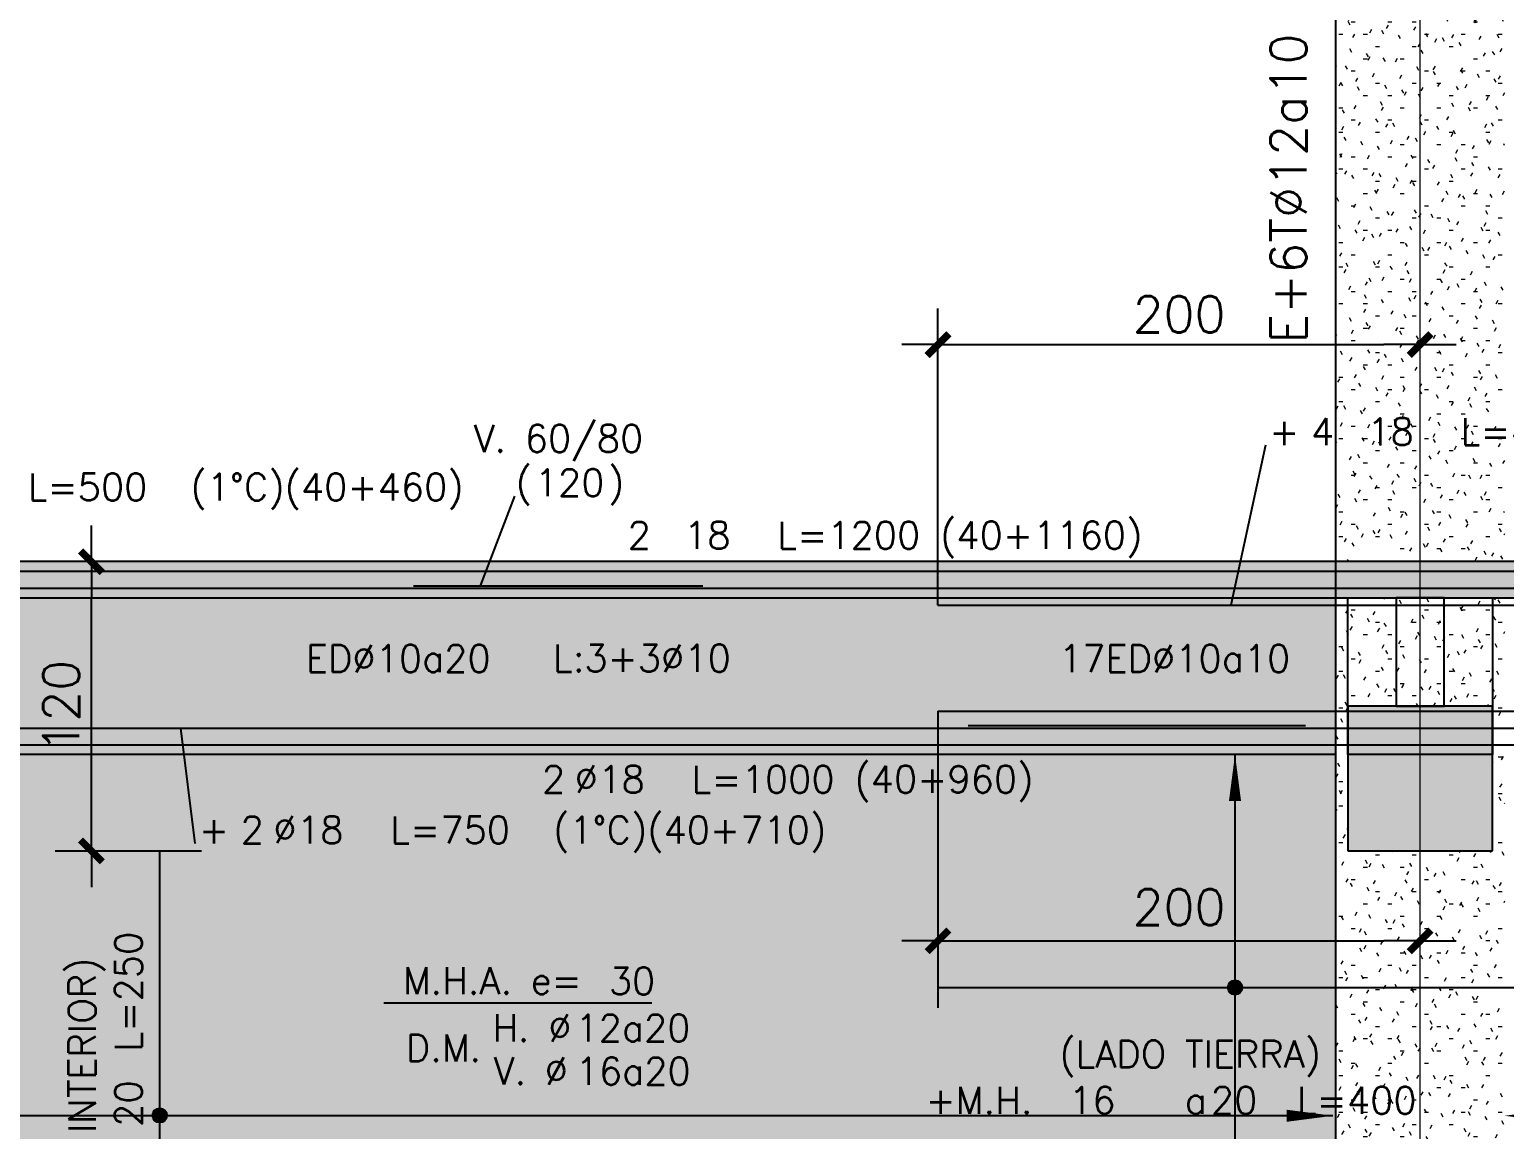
# Model space of a CAD drawing. Extents: x -58 to 5689, y 66 to 4123.
# Drawn here: x 1083 to 1695, y 1733 to 2189 of the extents above; entities that cross this region are included whole.
import ezdxf
from ezdxf.enums import TextEntityAlignment as Align
from ezdxf.xclip import XClip

# ---------------------------------------------------------------- set-up
doc = ezdxf.new("R2010")
doc.units = 0
doc.header["$LTSCALE"] = 30
doc.header["$MEASUREMENT"] = 0
doc.header["$XCLIPFRAME"] = 0
doc.linetypes.add("EJEF-F'$0$RLE-PROYECCION", pattern=[0.71438, 0.47625, -0.23813])
doc.layers.get('0').update_dxf_attribs({"linetype": 'CONTINUOUS'})
for name, color, linetype in [("EJEF-F'$0$FE", 7, 'CONTINUOUS'), ("EJEF-F'$0$RLA-FE", 7, 'CONTINUOUS'), ("EJEF-F'$0$RLA-TEXTOS-FE", 9, 'CONTINUOUS'), ("EJEF-F'$0$TEXTOS-FE", 9, 'CONTINUOUS'), ("EJEF-F'$0$TEXTOS1", 9, 'CONTINUOUS')]:
    doc.layers.add(name, color=color, linetype=linetype)
doc.layers.add("EJEF-F'$0$RLA-ACHURADO", color=30, linetype="EJEF-F'$0$RLE-PROYECCION", lineweight=15, transparency=0.7)
for name, color, linetype, lineweight in [("EJEF-F'$0$RLA-CONTORNO", 30, 'CONTINUOUS', 25), ("EJEF-F'$0$RLA-EJES", 1, 'CONTINUOUS', 9), ("EJEF-F'$0$RLA-TEXTOS-1", 9, 'CONTINUOUS', 9)]:
    doc.layers.add(name, color=color, linetype=linetype, lineweight=lineweight)
doc.styles.add("EJEF-F'$0$RomanS", font='romans.shx', dxfattribs={"height": 11.25})
doc.dimstyles.new("EJEF-F'$0$ING-50", dxfattribs={"dimscale": 50, "dimtxt": 0.27, "dimasz": 0.3, "dimexe": 0, "dimexo": 0, "dimgap": 0.1, "dimtad": 1, "dimdec": 1, "dimzin": 12, "dimdsep": 46, "dimtxsty": "EJEF-F'$0$RomanS", "dimblk": "EJEF-F'$0$TICK1", "dimblk1": "EJEF-F'$0$TICK1", "dimblk2": "EJEF-F'$0$TICK1", "dimcen": 0.09, "dimclrd": 2, "dimclre": 1, "dimclrt": 3, "dimadec": 0, "dimazin": 0, "dimtfac": 1, "dimtdec": 0, "dimtix": 1, "dimtmove": 2, "dimatfit": 3, "dimldrblk": "EJEF-F'$0$TICK1", "dimfxl": 0, "dimfxlon": 1, "dimtolj": 1, "dimtzin": 0, "dimarcsym": 0})
doc.dimstyles.new("EJEF-F'$0$ING50", dxfattribs={"dimscale": 50, "dimtxt": 0.27, "dimasz": 0.3, "dimexe": 0, "dimexo": 0, "dimgap": 0.1, "dimtad": 1, "dimdec": 1, "dimzin": 12, "dimdsep": 46, "dimtxsty": "EJEF-F'$0$RomanS", "dimblk": "EJEF-F'$0$TICK1", "dimblk1": "EJEF-F'$0$TICK1", "dimblk2": "EJEF-F'$0$TICK1", "dimcen": 0.09, "dimclrd": 2, "dimclre": 1, "dimclrt": 3, "dimadec": 0, "dimazin": 0, "dimtfac": 1, "dimtdec": 0, "dimtix": 1, "dimtmove": 2, "dimatfit": 3, "dimldrblk": "EJEF-F'$0$TICK1", "dimfxl": 0, "dimfxlon": 1, "dimtolj": 1, "dimtzin": 0, "dimarcsym": 0})
pattern_1 = [(0, (66.859, -1983.472), (20.32, 5.08), [1.676, -13.564, 1.676, -13.564, -81.28]), (0, (66.859, -1983.472), (20.32, 5.08), [-30.48, 1.676, -28.804, 1.676, -13.564, -35.56]), (0, (66.859, -1983.472), (20.32, 5.08), [-76.2, 1.676, -8.484, 1.676, -23.724]), (120, (74.479, -1980.932), (-14.559409, 15.057636), [1.676, -13.564, 1.676, -13.564, -81.28]), (120, (74.479, -1980.932), (-14.559409, 15.057636), [-30.48, 1.676, -28.804, 1.676, -13.564, -35.56]), (120, (74.479, -1980.932), (-14.559409, 15.057636), [-76.2, 1.676, -8.484, 1.676, -23.724]), (240, (77.019, -1970.772), (-5.760591, -20.137636), [1.676, -13.564, 1.676, -13.564, -81.28]), (240, (77.019, -1970.772), (-5.760591, -20.137636), [-30.48, 1.676, -28.804, 1.676, -13.564, -35.56]), (240, (77.019, -1970.772), (-5.760591, -20.137636), [-76.2, 1.676, -8.484, 1.676, -23.724])]

# ---------------------------------------------------------------- blocks, each defined once
blk = doc.blocks.new('*U152')
at = {"layer": "EJEF-F'$0$RLA-FE"}
blk.add_line((0, 0), (1078.21, 0), dxfattribs=at)
at = {"layer": "EJEF-F'$0$RLA-FE", "color": 3, "style": "EJEF-F'$0$RomanS", "flags": 8}
for tag, p in [('F=', (423.98, 9.32)), ('NUM', (438.39, 9.32))]:
    blk.add_attdef(tag, text='', height=11.25, dxfattribs=at).set_placement(p, align=Align.RIGHT)
at = {"layer": "EJEF-F'$0$RLA-FE", "color": 3, "style": "EJEF-F'$0$RomanS"}
for tag, p, flags in [('PHI', (442.29, 9.54), 14), ('DIAM', (452.14, 9.32), 12), ('MINUS', (474.16, 9.32), 13), ('MARK', (487.55, 9.32), 13), ('TEXTO_FE1', (490.85, 9.32), 8), ('TEXTO_FE2', (558.38, 9.34), 8), ('TIPO', (578.8, -75.78), 13), ('NVECES', (564.93, -94.72), 13), ('NUMFE', (568.86, -114.48), 13), ('CAPA', (577.06, -133.6), 13), ('DESPLAZA', (278.34, -151.59), 13), ('ESPACIO', (284.39, -169.95), 13), ('CANT', (298.23, -188.75), 13)]:
    blk.add_attdef(tag, p, '', height=11.25, dxfattribs=dict(at, flags=flags))
blk = doc.blocks.new('*U149')
at = {"layer": "EJEF-F'$0$RLA-FE"}
for p, q in [((0, -40), (0, 0)), ((0, 0), (378.21, 0)), ((378.21, 0), (428.21, 0)), ((428.21, 0), (460, 0)), ((460, 0), (460, 0))]:
    blk.add_line(p, q, dxfattribs=at)
at = {"layer": "EJEF-F'$0$RLA-FE", "color": 3, "style": "EJEF-F'$0$RomanS", "flags": 8}
for tag, p in [('F=', (113.02, 36.32)), ('NUM', (127.43, 36.32))]:
    blk.add_attdef(tag, text='', height=11.25, dxfattribs=at).set_placement(p, align=Align.RIGHT)
at = {"layer": "EJEF-F'$0$RLA-FE", "color": 3, "style": "EJEF-F'$0$RomanS"}
for tag, p, flags in [('PHI', (131.32, 36.54), 14), ('DIAM', (141.18, 36.32), 12), ('MINUS', (163.2, 36.32), 13), ('MARK', (176.59, 36.32), 13), ('TEXTO_FE1', (179.89, 36.32), 8), ('TEXTO_FE2', (247.41, 36.34), 8), ('TIPO', (228.8, -75.78), 13), ('NVECES', (214.93, -94.72), 13), ('NUMFE', (218.86, -114.48), 13), ('CAPA', (227.06, -133.6), 13), ('DESPLAZA', (278.34, -151.59), 13), ('ESPACIO', (284.39, -169.95), 13), ('CANT', (298.23, -188.75), 13)]:
    blk.add_attdef(tag, p, '', height=11.25, dxfattribs=dict(at, flags=flags))
blk = doc.blocks.new('*U153')
at = {"layer": "EJEF-F'$0$RLA-FE"}
for q in [(0, 0), (1018.21, 0)]:
    blk.add_line((0, 0), q, dxfattribs=at)
at = {"layer": "EJEF-F'$0$RLA-FE", "color": 3, "style": "EJEF-F'$0$RomanS", "flags": 8}
for tag, p in [('F=', (509.42, 36.32)), ('NUM', (523.83, 36.32))]:
    blk.add_attdef(tag, text='', height=11.25, dxfattribs=at).set_placement(p, align=Align.RIGHT)
at = {"layer": "EJEF-F'$0$RLA-FE", "color": 3, "style": "EJEF-F'$0$RomanS"}
for tag, p, flags in [('PHI', (527.73, 36.54), 14), ('DIAM', (537.58, 36.32), 12), ('MINUS', (559.6, 36.32), 13), ('MARK', (573, 36.32), 13), ('TEXTO_FE1', (576.3, 36.32), 8), ('TEXTO_FE2', (643.82, 36.34), 8), ('TIPO', (548.8, -75.78), 13), ('NVECES', (534.93, -94.72), 13), ('NUMFE', (538.86, -114.48), 13), ('CAPA', (547.06, -133.6), 13), ('DESPLAZA', (278.34, -151.59), 13), ('ESPACIO', (284.39, -169.95), 13), ('CANT', (298.23, -188.75), 13)]:
    blk.add_attdef(tag, p, '', height=11.25, dxfattribs=dict(at, flags=flags))
blk = doc.blocks.new('*U100')
at = {"layer": "EJEF-F'$0$RLA-FE", "color": 6}
blk.add_line((0, 1), (120, 1), dxfattribs=at)
at = {"layer": "EJEF-F'$0$RLA-FE", "color": 3, "style": "EJEF-F'$0$RomanS", "flags": 8}
for tag, p in [('(', (45.66, 38.14)), ('EMP', (64.68, 38.14)), (')', (83.99, 38.14))]:
    blk.add_attdef(tag, text='', height=11.25, dxfattribs=at).set_placement(p, align=Align.CENTER)
blk = doc.blocks.new('*U103')
at = {"layer": "EJEF-F'$0$RLA-FE"}
blk.add_line((0, 0), (878.21, 0), dxfattribs=at)
at = {"layer": "EJEF-F'$0$RLA-FE", "color": 3, "style": "EJEF-F'$0$RomanS", "flags": 8}
for tag, p in [('F=', (388.44, -19.89)), ('NUM', (402.85, -19.89))]:
    blk.add_attdef(tag, text='', height=11.25, dxfattribs=at).set_placement(p, align=Align.RIGHT)
at = {"layer": "EJEF-F'$0$RLA-FE", "color": 3, "style": "EJEF-F'$0$RomanS"}
for tag, p, flags in [('PHI', (406.74, -19.68), 12), ('DIAM', (416.6, -19.89), 12), ('MINUS', (438.62, -19.89), 13), ('MARK', (452.01, -19.89), 13), ('TEXTO_FE1', (455.31, -19.89), 8), ('TEXTO_FE2', (522.83, -19.88), 8), ('TIPO', (478.8, -57.92), 13), ('NVECES', (464.93, -76.86), 13), ('NUMFE', (468.86, -96.62), 13), ('CAPA', (477.06, -115.74), 13), ('DESPLAZA', (277.18, -134.17), 13), ('ESPACIO', (283.22, -152.53), 13), ('CANT', (297.06, -171.33), 13)]:
    blk.add_attdef(tag, p, '', height=11.25, dxfattribs=dict(at, flags=flags))
blk = doc.blocks.new('*U154')
at = {"layer": "EJEF-F'$0$RLA-FE"}
for p, q in [((0, 0), (0, 0)), ((0, 0), (368.21, 0)), ((368.21, 0), (418.21, 0)), ((418.21, 0), (450, 0)), ((450, 0), (450, 0))]:
    blk.add_line(p, q, dxfattribs=at)
at = {"layer": "EJEF-F'$0$RLA-FE", "color": 3, "style": "EJEF-F'$0$RomanS", "flags": 8}
for tag, p in [('F=', (149.93, 66.32)), ('NUM', (164.34, 66.32))]:
    blk.add_attdef(tag, text='', height=11.25, dxfattribs=at).set_placement(p, align=Align.RIGHT)
at = {"layer": "EJEF-F'$0$RLA-FE", "color": 3, "style": "EJEF-F'$0$RomanS"}
for tag, p, flags in [('PHI', (168.24, 66.54), 14), ('DIAM', (178.09, 66.32), 12), ('MINUS', (200.11, 66.32), 13), ('MARK', (213.5, 66.32), 13), ('TEXTO_FE1', (216.8, 66.32), 8), ('TEXTO_FE2', (284.33, 66.34), 8), ('TIPO', (223.8, -75.78), 13), ('NVECES', (209.93, -94.72), 13), ('NUMFE', (213.86, -114.48), 13), ('CAPA', (222.06, -133.6), 13), ('DESPLAZA', (278.34, -151.59), 13), ('ESPACIO', (284.39, -169.95), 13), ('CANT', (298.23, -188.75), 13)]:
    blk.add_attdef(tag, p, '', height=11.25, dxfattribs=dict(at, flags=flags))
blk = doc.blocks.new("EJEF-F'$0$TICK1")
at = {"color": 2}
for points in [[(0, 0), (-1, 0)], [(0, 0), (1, 0)]]:
    blk.add_lwpolyline(points, dxfattribs=at)
at = {"color": 2, "const_width": 0.2}
blk.add_lwpolyline([(-0.3, -0.3), (0.3, 0.3)], dxfattribs=at)
blk = doc.blocks.new('*D141')
at = {"layer": "EJEF-F'$0$RLA-FE", "color": 2, "lineweight": -2, "transparency": 16777216}
blk.add_line((-664.82, -311), (-494.82, -311), dxfattribs=at)
at = {"layer": "EJEF-F'$0$RLA-FE", "color": 2, "lineweight": -2, "transparency": 16777216, "xscale": 15, "yscale": 15, "zscale": 15, "rotation": 180}
blk.add_blockref("EJEF-F'$0$TICK1", (-679.82, -311), dxfattribs=at)
at = {"layer": "EJEF-F'$0$RLA-FE", "color": 2, "lineweight": -2, "transparency": 16777216, "xscale": 15, "yscale": 15, "zscale": 15}
blk.add_blockref("EJEF-F'$0$TICK1", (-479.82, -311), dxfattribs=at)
at = {"layer": "EJEF-F'$0$RLA-FE", "color": 3, "transparency": 16777216, "insert": (-579.82, -298.43), "char_height": 15, "attachment_point": 5, "style": "EJEF-F'$0$RomanS"}
blk.add_mtext('\\A1;200', dxfattribs=at)
blk = doc.blocks.new('*U151')
at = {"layer": "EJEF-F'$0$RLA-FE"}
for p, q in [((0, 0), (0, 0)), ((0, 0), (368.21, 0)), ((368.21, 0), (418.21, 0)), ((418.21, 0), (450, 0)), ((450, 0), (450, 0))]:
    blk.add_line(p, q, dxfattribs=at)
at = {"layer": "EJEF-F'$0$RLA-FE", "color": 3, "style": "EJEF-F'$0$RomanS"}
for tag, p, flags in [('TIPO', (223.8, -57.92), 13), ('NVECES', (209.93, -76.86), 13), ('PHI', (280.21, -72.68), 12), ('DIAM', (290.07, -72.89), 12), ('MINUS', (312.09, -72.89), 13), ('MARK', (325.48, -72.89), 13), ('TEXTO_FE1', (328.78, -72.89), 8), ('TEXTO_FE2', (396.3, -72.88), 8), ('NUMFE', (213.86, -96.62), 13), ('CAPA', (222.06, -115.74), 13), ('DESPLAZA', (277.18, -134.17), 13), ('ESPACIO', (283.22, -152.53), 13), ('CANT', (297.06, -171.33), 13)]:
    blk.add_attdef(tag, p, '', height=11.25, dxfattribs=dict(at, flags=flags))
at = {"layer": "EJEF-F'$0$RLA-FE", "color": 3, "style": "EJEF-F'$0$RomanS", "flags": 8}
for tag, p in [('F=', (261.91, -72.89)), ('NUM', (276.32, -72.89))]:
    blk.add_attdef(tag, text='', height=11.25, dxfattribs=at).set_placement(p, align=Align.RIGHT)
blk = doc.blocks.new('*D142')
at = {"layer": "EJEF-F'$0$RLA-FE", "color": 2, "lineweight": -2, "transparency": 16777216}
blk.add_line((-664.82, -558.28), (-494.82, -558.28), dxfattribs=at)
at = {"layer": "EJEF-F'$0$RLA-FE", "color": 2, "lineweight": -2, "transparency": 16777216, "xscale": 15, "yscale": 15, "zscale": 15, "rotation": 180}
blk.add_blockref("EJEF-F'$0$TICK1", (-679.82, -558.28), dxfattribs=at)
at = {"layer": "EJEF-F'$0$RLA-FE", "color": 2, "lineweight": -2, "transparency": 16777216, "xscale": 15, "yscale": 15, "zscale": 15}
blk.add_blockref("EJEF-F'$0$TICK1", (-479.82, -558.28), dxfattribs=at)
at = {"layer": "EJEF-F'$0$RLA-FE", "color": 3, "transparency": 16777216, "insert": (-579.82, -544.32), "char_height": 15, "attachment_point": 5, "style": "EJEF-F'$0$RomanS"}
blk.add_mtext('\\A1;200', dxfattribs=at)
blk = doc.blocks.new('*U105')
at = {"layer": "EJEF-F'$0$RLA-FE"}
for p, q in [((0, 0), (628.21, 0)), ((628.21, 0), (678.21, 0)), ((678.21, 0), (710, 0)), ((710, 0), (710, 0))]:
    blk.add_line(p, q, dxfattribs=at)
at = {"layer": "EJEF-F'$0$RLA-FE", "color": 3, "style": "EJEF-F'$0$RomanS", "flags": 8}
for tag, p in [('F=', (263.44, -47.89)), ('NUM', (277.85, -47.89))]:
    blk.add_attdef(tag, text='', height=11.25, dxfattribs=at).set_placement(p, align=Align.RIGHT)
at = {"layer": "EJEF-F'$0$RLA-FE", "color": 3, "style": "EJEF-F'$0$RomanS"}
for tag, p, flags in [('PHI', (281.74, -47.68), 12), ('DIAM', (291.6, -47.89), 12), ('MINUS', (313.62, -47.89), 13), ('MARK', (327.01, -47.89), 13), ('TEXTO_FE1', (330.31, -47.89), 8), ('TEXTO_FE2', (397.83, -47.88), 8), ('TIPO', (353.8, -57.92), 13), ('NVECES', (339.93, -76.86), 13), ('NUMFE', (343.86, -96.62), 13), ('CAPA', (352.06, -115.74), 13), ('DESPLAZA', (277.18, -134.17), 13), ('ESPACIO', (283.22, -152.53), 13), ('CANT', (297.06, -171.33), 13)]:
    blk.add_attdef(tag, p, '', height=11.25, dxfattribs=dict(at, flags=flags))
blk = doc.blocks.new('*U150')
at = {"layer": "EJEF-F'$0$RLA-FE"}
for q in [(0, 0), (1028.21, 0)]:
    blk.add_line((0, 0), q, dxfattribs=at)
at = {"layer": "EJEF-F'$0$RLA-FE", "color": 3, "style": "EJEF-F'$0$RomanS", "flags": 8}
for tag, p in [('F=', (494.91, -47.89)), ('NUM', (509.32, -47.89))]:
    blk.add_attdef(tag, text='', height=11.25, dxfattribs=at).set_placement(p, align=Align.RIGHT)
at = {"layer": "EJEF-F'$0$RLA-FE", "color": 3, "style": "EJEF-F'$0$RomanS"}
for tag, p, flags in [('PHI', (513.22, -47.68), 12), ('DIAM', (523.07, -47.89), 12), ('MINUS', (545.09, -47.89), 13), ('MARK', (558.48, -47.89), 13), ('TEXTO_FE1', (561.78, -47.89), 8), ('TEXTO_FE2', (629.31, -47.88), 8), ('TIPO', (553.8, -57.92), 13), ('NVECES', (539.93, -76.86), 13), ('NUMFE', (543.86, -96.62), 13), ('CAPA', (552.06, -115.74), 13), ('DESPLAZA', (277.18, -134.17), 13), ('ESPACIO', (283.22, -152.53), 13), ('CANT', (297.06, -171.33), 13)]:
    blk.add_attdef(tag, p, '', height=11.25, dxfattribs=dict(at, flags=flags))
blk = doc.blocks.new('*U104')
at = {"layer": "EJEF-F'$0$RLA-FE", "color": 6}
blk.add_line((0, 1), (139.98, 1), dxfattribs=at)
at = {"layer": "EJEF-F'$0$RLA-FE", "color": 3, "style": "EJEF-F'$0$RomanS", "flags": 8}
for tag, p in [('(', (55.65, 9.14)), ('EMP', (74.67, 9.14)), (')', (93.99, 9.14))]:
    blk.add_attdef(tag, text='', height=11.25, dxfattribs=at).set_placement(p, align=Align.CENTER)
blk = doc.blocks.new('*U129')
at = {"layer": "EJEF-F'$0$TEXTOS1", "color": 5}
blk.add_line((-55.6, 0), (55.6, 0), dxfattribs=at)
at = {"layer": "EJEF-F'$0$TEXTOS-FE", "color": 9, "style": "EJEF-F'$0$RomanS"}
for s, p in [('H. %%C', (5.91, -15.98)), ('D.M.', (-30.78, -24.35)), ('V. %%C', (5.39, -33.82))]:
    blk.add_text(s, height=11.25, dxfattribs=at).set_placement(p, align=Align.CENTER)
at = {"layer": "EJEF-F'$0$TEXTOS-FE", "color": 9, "style": "EJEF-F'$0$RomanS", "flags": 12}
for tag, p in [('MALLA_2', (23.91, -16.08)), ('MALLA_3', (24.04, -33.98))]:
    blk.add_attdef(tag, p, '', height=11.25, dxfattribs=at)
at = {"layer": "EJEF-F'$0$TEXTOS1", "color": 9, "style": "EJEF-F'$0$RomanS"}
blk.add_text('M.H.A. e=', height=11.25, dxfattribs=at).set_placement((-10.55, 3.6), align=Align.CENTER)
at = {"layer": "EJEF-F'$0$TEXTOS1", "color": 9, "style": "EJEF-F'$0$RomanS", "flags": 12}
blk.add_attdef('ESPESOR', (30.06, 3.44), '', height=11.25, dxfattribs=at)
blk = doc.blocks.new("EJEF-F'$0$FLECHA")
at = {"color": 2}
blk.add_lwpolyline([(0, 0, 0, 5, 0), (19.21, 0, 5, 5, 0)], format="xyseb", dxfattribs=at)
blk = doc.blocks.new('*U134')
at = {"layer": "EJEF-F'$0$RLA-FE"}
h = blk.add_hatch(color=256, dxfattribs=at)
edge = h.paths.add_edge_path()
edge.add_arc((123.42, 0), 3, 0, 360)
at = {"layer": "EJEF-F'$0$RLA-FE", "color": 1}
blk.add_line((123.42, -279.39), (123.42, 96.61), dxfattribs=at)
at = {"layer": "EJEF-F'$0$RLA-FE"}
for p, q in [((0, 0), (0, 0)), ((0, 0), (318.21, 0)), ((318.21, 0), (368.21, 0)), ((368.21, 0), (400, 0)), ((400, 0), (400, 0))]:
    blk.add_line(p, q, dxfattribs=at)
blk.add_circle((123.42, 0), 3, dxfattribs=at)
at = {"layer": "EJEF-F'$0$FE", "color": 1, "rotation": 270}
blk.add_blockref("EJEF-F'$0$FLECHA", (123.42, 96.61), dxfattribs=at)
at = {"layer": "EJEF-F'$0$FE", "color": 1, "xscale": -1, "rotation": 270}
blk.add_blockref("EJEF-F'$0$FLECHA", (123.42, -279.39), dxfattribs=at)
at = {"layer": "EJEF-F'$0$RLA-FE", "color": 3, "style": "EJEF-F'$0$RomanS"}
for tag, flags, p in [('TEXTO_FE2', 8, (38.9, -33.24)), ('+SUPLE', 12, (39.36, -52.45))]:
    blk.add_attdef(tag, text='', height=11.25, dxfattribs=dict(at, flags=flags)).set_placement(p, align=Align.RIGHT)
for tag, p, flags in [('LADO', (50.57, -33.24), 8), ('PHI', (43.4, -52.23), 14), ('A', (102.51, -52.45), 12), ('MINUS', (109.98, -52.45), 13), ('ESP', (113.4, -52.45), 12), ('MARK', (123.37, -52.45), 13), ('TEXTO_FE1', (149.1, -52.45), 8), ('TIPO', (179.59, -50.69), 13), ('NVECES', (165.71, -69.63), 13), ('NUMFE', (169.64, -89.39), 13), ('CAPA', (177.84, -108.51), 13), ('DESPLAZA', (315.97, -126.5), 13), ('ESPACIO', (322.02, -144.86), 13), ('CANT', (335.86, -163.66), 13), ('REC', (340.33, -184.45), 9)]:
    blk.add_attdef(tag, p, '', height=11.25, dxfattribs=dict(at, flags=flags))
at = {"layer": "EJEF-F'$0$RLA-FE", "color": 3, "style": "EJEF-F'$0$RomanS", "flags": 12}
blk.add_attdef('DIAM', text='', height=11.25, dxfattribs=at).set_placement((64.2, -52.45), align=Align.CENTER)
blk = doc.blocks.new('*D147')
at = {"layer": "EJEF-F'$0$RLA-FE", "color": 2, "lineweight": -2, "transparency": 16777216}
blk.add_line((-1031, -505.97), (-1031, -416), dxfattribs=at)
at = {"layer": "EJEF-F'$0$RLA-FE", "color": 2, "lineweight": -2, "transparency": 16777216, "xscale": 15, "yscale": 15, "zscale": 15}
for p, rotation in [((-1031, -401), 90), ((-1031, -520.97), 270)]:
    blk.add_blockref("EJEF-F'$0$TICK1", p, dxfattribs=dict(at, rotation=rotation))
at = {"layer": "EJEF-F'$0$RLA-FE", "color": 3, "transparency": 16777216, "insert": (-1043.57, -460.99), "char_height": 15, "attachment_point": 5, "rotation": 90, "style": "EJEF-F'$0$RomanS"}
blk.add_mtext('\\A1;120', dxfattribs=at)
blk = doc.blocks.new('*U135')
at = {"layer": "EJEF-F'$0$RLA-FE"}
h = blk.add_hatch(color=256, dxfattribs=at)
edge = h.paths.add_edge_path()
edge.add_arc((140.3, 0), 3, 0, 360)
at = {"layer": "EJEF-F'$0$RLA-FE", "color": 1}
blk.add_line((140.16, -486.7), (140.16, 168.32), dxfattribs=at)
at = {"layer": "EJEF-F'$0$RLA-FE"}
for p, q in [((0, 0), (168.21, 0)), ((168.21, 0), (218.21, 0)), ((218.21, 0), (250, 0)), ((250, 0), (250, 0))]:
    blk.add_line(p, q, dxfattribs=at)
blk.add_circle((140.3, 0), 3, dxfattribs=at)
at = {"layer": "EJEF-F'$0$FE", "color": 1, "xscale": -1, "rotation": 270}
blk.add_blockref("EJEF-F'$0$FLECHA", (140.16, -486.7), dxfattribs=at)
at = {"layer": "EJEF-F'$0$RLA-FE", "color": 3, "style": "EJEF-F'$0$RomanS"}
for tag, flags, p in [('TEXTO_FE2', 8, (142.09, 26.53)), ('+SUPLE', 12, (90.04, 7.32))]:
    blk.add_attdef(tag, text='', height=11.25, dxfattribs=dict(at, flags=flags)).set_placement(p, align=Align.RIGHT)
for tag, p, flags in [('LADO', (80.96, 26.53), 8), ('PHI', (94.08, 7.54), 14), ('A', (124.68, 7.32), 12), ('ESP', (135.58, 7.32), 12), ('MINUS', (160.65, 7.32), 13), ('TEXTO_FE1', (166.84, 7.32), 8), ('MARK', (174.05, 7.32), 13), ('TIPO', (104.59, -50.69), 13), ('NVECES', (90.71, -69.63), 13), ('NUMFE', (94.64, -89.39), 13), ('CAPA', (102.84, -108.51), 13), ('DESPLAZA', (258.97, -126.5), 13), ('ESPACIO', (265.02, -144.86), 13), ('CANT', (278.86, -163.66), 13), ('REC', (283.33, -184.45), 9)]:
    blk.add_attdef(tag, p, '', height=11.25, dxfattribs=dict(at, flags=flags))
at = {"layer": "EJEF-F'$0$RLA-FE", "color": 3, "style": "EJEF-F'$0$RomanS", "flags": 12}
blk.add_attdef('DIAM', text='', height=11.25, dxfattribs=at).set_placement((114.88, 7.32), align=Align.CENTER)
blk = doc.blocks.new('*U136')
at = {"layer": "EJEF-F'$0$FE", "color": 1, "rotation": 270}
blk.add_blockref("EJEF-F'$0$FLECHA", (140.16, 284.52), dxfattribs=at)
at = {"layer": "EJEF-F'$0$RLA-FE", "color": 3, "style": "EJEF-F'$0$RomanS"}
for tag, flags, p in [('TEXTO_FE2', 8, (142.09, 26.53)), ('+SUPLE', 12, (90.04, 7.32))]:
    blk.add_attdef(tag, text='', height=11.25, dxfattribs=dict(at, flags=flags)).set_placement(p, align=Align.RIGHT)
for tag, p, flags in [('LADO', (80.96, 26.53), 8), ('PHI', (94.08, 7.54), 14), ('A', (124.68, 7.32), 12), ('ESP', (135.58, 7.32), 12), ('MINUS', (160.65, 7.32), 13), ('TEXTO_FE1', (166.84, 7.32), 8), ('MARK', (174.05, 7.32), 13), ('TIPO', (104.59, -50.69), 13), ('NVECES', (90.71, -69.63), 13), ('NUMFE', (94.64, -89.39), 13), ('CAPA', (102.84, -108.51), 13), ('DESPLAZA', (258.97, -126.5), 13), ('ESPACIO', (265.02, -144.86), 13), ('CANT', (278.86, -163.66), 13), ('REC', (283.33, -184.45), 9)]:
    blk.add_attdef(tag, p, '', height=11.25, dxfattribs=dict(at, flags=flags))
at = {"layer": "EJEF-F'$0$RLA-FE", "color": 3, "style": "EJEF-F'$0$RomanS", "flags": 12}
blk.add_attdef('DIAM', text='', height=11.25, dxfattribs=at).set_placement((114.88, 7.32), align=Align.CENTER)
blk = doc.blocks.new("EJEF-F'")
at = {"layer": "EJEF-F'$0$RLA-ACHURADO"}
h = blk.add_hatch(dxfattribs=at)
h.set_pattern_fill('SAND - DENSE', color=256, style=0, pattern_type=2)
h.set_pattern_definition(pattern_1)
h.paths.add_polyline_path([(-514.8, -401), (-444.82, -401), (-444.82, -20), (-449.82, -20), (-449.82, -85), (-509.82, -85), (-509.82, -20), (-514.82, -20), (-514.82, -401)], flags=0)
h = blk.add_hatch(dxfattribs=at)
h.set_pattern_fill('SAND - DENSE', color=256, style=0, pattern_type=2)
h.set_pattern_definition(pattern_1)
h.paths.add_polyline_path([(445.18, -416), (445.18, -401), (-1323.14, -401), (-1323.14, -416), (-75.25, -416)], flags=0)
h = blk.add_hatch(dxfattribs=at)
h.set_pattern_fill('SAND - DENSE', color=256, style=0, pattern_type=2)
h.set_pattern_definition(pattern_1)
h.paths.add_polyline_path([(-514.8, -857), (-514.8, -416), (-1169.82, -416), (-1169.82, -857), (-887.57, -857)], flags=0)
h = blk.add_hatch(dxfattribs=at)
h.set_pattern_fill('SAND - DENSE', color=256, style=0, pattern_type=2)
h.set_pattern_definition(pattern_1)
h.paths.add_polyline_path([(-449.8, -797), (-444.82, -797), (-444.82, -416), (-469.82, -416), (-469.82, -461), (-449.8, -461), (-449.8, -521), (-509.8, -521), (-509.8, -461), (-489.82, -461), (-489.82, -416), (-514.8, -416), (-514.8, -797), (-469.82, -797)], flags=0)
h = blk.add_hatch(dxfattribs=at)
h.set_pattern_fill('SAND - DENSE', color=256, style=0, pattern_type=2)
h.set_pattern_definition(pattern_1)
h.paths.add_polyline_path([(-489.82, -461), (-469.82, -461), (-469.82, -416), (-489.82, -416)], flags=0)
h = blk.add_hatch(dxfattribs=at)
h.set_pattern_fill('SAND - DENSE', color=256, style=0, pattern_type=2)
h.set_pattern_definition(pattern_1)
h.paths.add_polyline_path([(-509.8, -521), (-449.8, -521), (-449.8, -461), (-509.8, -461)], flags=0)
h.paths.add_polyline_path([(-1279.82, -521), (-1179.82, -521), (-1179.82, -461), (-1279.82, -461)], flags=0)
at = {"layer": "EJEF-F'$0$RLA-CONTORNO"}
for p, q in [((-514.82, -401), (-514.82, -20)), ((445.18, -401), (-1323.14, -401)), ((-514.8, -416), (-514.8, -401)), ((-1219.82, -416), (-489.82, -416)), ((-514.82, -797), (-514.82, -416)), ((-514.82, -481), (-514.82, -416)), ((-509.82, -481), (-509.82, -416)), ((-489.82, -416), (-489.82, -461)), ((-489.81, -416), (-469.82, -416)), ((-469.82, -416), (-489.81, -416)), ((-469.82, -416), (445.18, -416)), ((-469.82, -461), (-469.82, -416)), ((-449.82, -416), (-449.82, -481)), ((-489.82, -461), (-509.8, -461)), ((-509.8, -461), (-509.8, -521)), ((-469.82, -461), (-489.82, -461)), ((-489.82, -461), (-469.82, -461)), ((-449.8, -461), (-469.82, -461)), ((-449.8, -521), (-449.8, -461)), ((-514.82, -481), (-1169.82, -481)), ((-449.82, -481), (-509.82, -481)), ((-509.8, -521), (-449.8, -521))]:
    blk.add_line(p, q, dxfattribs=at)
at = {"layer": "EJEF-F'$0$RLA-EJES"}
blk.add_line((-479.82, -657.75), (-479.82, 1463), dxfattribs=at)
at = {"layer": "EJEF-F'$0$RLA-FE", "color": 1}
for p, q in [((-679.82, -419), (-679.82, -296)), ((-679.82, -463), (-679.82, -586)), ((-1046, -520.97), (-985.27, -520.97))]:
    blk.add_line(p, q, dxfattribs=at)
at = {"layer": "EJEF-F'$0$RLA-FE", "color": 2}
for p, q in [((-543.9, -352.68), (-558.32, -419)), ((-855.49, -373.86), (-869.69, -411)), ((-987.89, -517.89), (-993.94, -470))]:
    blk.add_line(p, q, dxfattribs=at)
ref = blk.add_blockref('*U100', (-897.32, -412))
ref.add_attrib('EMP', '120', dxfattribs={"layer": "EJEF-F'$0$RLA-FE", "color": 3, "height": 11.25, "style": "EJEF-F'$0$RomanS"}).set_placement((-832.63, -373.86), align=Align.CENTER)
ref.add_attrib('(', '(', dxfattribs={"layer": "EJEF-F'$0$RLA-FE", "color": 3, "height": 11.25, "style": "EJEF-F'$0$RomanS"}).set_placement((-851.66, -373.86), align=Align.CENTER)
ref.add_attrib(')', ')', dxfattribs={"layer": "EJEF-F'$0$RLA-FE", "color": 3, "height": 11.25, "style": "EJEF-F'$0$RomanS"}).set_placement((-813.32, -373.86), align=Align.CENTER)
ref = blk.add_blockref('*U129', (-854.16, -583.97))
ref.add_attrib('ESPESOR', ' 30', (-824.1, -580.53), dxfattribs={"layer": "EJEF-F'$0$TEXTOS1", "color": 9, "height": 11.25, "style": "EJEF-F'$0$RomanS"})
ref.add_attrib('MALLA_2', '12a20', (-830.24, -600.04), dxfattribs={"layer": "EJEF-F'$0$TEXTOS-FE", "color": 9, "height": 11.25, "style": "EJEF-F'$0$RomanS"})
ref.add_attrib('MALLA_3', '16a20', (-830.11, -617.94), dxfattribs={"layer": "EJEF-F'$0$TEXTOS-FE", "color": 9, "height": 11.25, "style": "EJEF-F'$0$RomanS"})
at = {"layer": "EJEF-F'$0$RLA-FE"}
ref = blk.add_blockref('*U154', (-679.82, -419), dxfattribs=at)
ref.add_attrib('DIAM', '18', (-501.72, -352.68), dxfattribs={"color": 3, "height": 11.25, "style": "EJEF-F'$0$RomanS"})
ref.add_attrib('NUM', '4', dxfattribs={"color": 3, "height": 11.25, "style": "EJEF-F'$0$RomanS"}).set_placement((-515.48, -352.68), align=Align.RIGHT)
ref.add_attrib('TEXTO_FE1', 'L=450', (-463.01, -352.68), dxfattribs={"color": 3, "height": 11.25, "style": "EJEF-F'$0$RomanS"})
ref.add_attrib('TEXTO_FE2', '(2°C)', (-395.49, -352.66), dxfattribs={"color": 3, "height": 11.25, "style": "EJEF-F'$0$RomanS"})
ref.add_attrib('F=', '+', dxfattribs={"color": 3, "height": 11.25, "style": "EJEF-F'$0$RomanS"}).set_placement((-529.88, -352.68), align=Align.RIGHT)
ref = blk.add_blockref('*U149', (-1237.32, -412), dxfattribs=at)
ref.add_attrib('DIAM', '18', (-1096.14, -375.68), dxfattribs={"color": 3, "height": 11.25, "style": "EJEF-F'$0$RomanS"})
ref.add_attrib('NUM', '2', dxfattribs={"color": 3, "height": 11.25, "style": "EJEF-F'$0$RomanS"}).set_placement((-1109.89, -375.68), align=Align.RIGHT)
ref.add_attrib('TEXTO_FE1', 'L=500', (-1057.43, -375.68), dxfattribs={"color": 3, "height": 11.25, "style": "EJEF-F'$0$RomanS"})
ref.add_attrib('TEXTO_FE2', '(1°C)(40+460)', (-989.9, -375.66), dxfattribs={"color": 3, "height": 11.25, "style": "EJEF-F'$0$RomanS"})
ref.add_attrib('F=', '+', dxfattribs={"color": 3, "height": 11.25, "style": "EJEF-F'$0$RomanS"}).set_placement((-1124.3, -375.68), align=Align.RIGHT)
for name, p in [('*U153', (-897.32, -412)), ('*U150', (-667.3, -470)), ('*U104', (-667.3, -470))]:
    blk.add_blockref(name, p, dxfattribs=at)
ref = blk.add_blockref('*U152', (-1237.32, -405), dxfattribs=at)
ref.add_attrib('DIAM', '18', (-785.17, -395.68), dxfattribs={"color": 3, "height": 11.25, "style": "EJEF-F'$0$RomanS"})
ref.add_attrib('NUM', '2', dxfattribs={"color": 3, "height": 11.25, "style": "EJEF-F'$0$RomanS"}).set_placement((-798.93, -395.68), align=Align.RIGHT)
ref.add_attrib('TEXTO_FE1', 'L=1200', (-746.46, -395.68), dxfattribs={"color": 3, "height": 11.25, "style": "EJEF-F'$0$RomanS"})
ref.add_attrib('TEXTO_FE2', '(40+1160)', (-678.94, -395.66), dxfattribs={"color": 3, "height": 11.25, "style": "EJEF-F'$0$RomanS"})
ref = blk.add_blockref('*U105', (-1237.32, -470), dxfattribs=at)
ref.add_attrib('DIAM', '18', (-945.72, -517.89), dxfattribs={"color": 3, "height": 11.25, "style": "EJEF-F'$0$RomanS"})
ref.add_attrib('NUM', '2', dxfattribs={"color": 3, "height": 11.25, "style": "EJEF-F'$0$RomanS"}).set_placement((-959.47, -517.89), align=Align.RIGHT)
ref.add_attrib('TEXTO_FE1', 'L=750', (-907, -517.89), dxfattribs={"color": 3, "height": 11.25, "style": "EJEF-F'$0$RomanS"})
ref.add_attrib('TEXTO_FE2', '(1°C)(40+710)', (-839.48, -517.88), dxfattribs={"color": 3, "height": 11.25, "style": "EJEF-F'$0$RomanS"})
ref.add_attrib('PHI', '%%C', (-955.57, -517.68), dxfattribs={"color": 3, "height": 11.25, "style": "EJEF-F'$0$RomanS"})
ref.add_attrib('F=', '+', dxfattribs={"color": 3, "height": 11.25, "style": "EJEF-F'$0$RomanS"}).set_placement((-973.88, -517.89), align=Align.RIGHT)
ref = blk.add_blockref('*U103', (-1237.32, -477), dxfattribs=at)
ref.add_attrib('DIAM', '18', (-820.72, -496.89), dxfattribs={"color": 3, "height": 11.25, "style": "EJEF-F'$0$RomanS"})
ref.add_attrib('NUM', '2', dxfattribs={"color": 3, "height": 11.25, "style": "EJEF-F'$0$RomanS"}).set_placement((-834.47, -496.89), align=Align.RIGHT)
ref.add_attrib('TEXTO_FE1', 'L=1000', (-782, -496.89), dxfattribs={"color": 3, "height": 11.25, "style": "EJEF-F'$0$RomanS"})
ref.add_attrib('TEXTO_FE2', '(40+960)', (-714.48, -496.88), dxfattribs={"color": 3, "height": 11.25, "style": "EJEF-F'$0$RomanS"})
ref.add_attrib('PHI', '%%C', (-830.57, -496.68), dxfattribs={"color": 3, "height": 11.25, "style": "EJEF-F'$0$RomanS"})
ref = blk.add_blockref('*U151', (-679.82, -463), dxfattribs=at)
ref.add_attrib('DIAM', '18', (-389.75, -535.89), dxfattribs={"color": 3, "height": 11.25, "style": "EJEF-F'$0$RomanS"})
ref.add_attrib('NUM', '4', dxfattribs={"color": 3, "height": 11.25, "style": "EJEF-F'$0$RomanS"}).set_placement((-403.5, -535.89), align=Align.RIGHT)
ref.add_attrib('TEXTO_FE1', 'L=450', (-351.03, -535.89), dxfattribs={"color": 3, "height": 11.25, "style": "EJEF-F'$0$RomanS"})
ref.add_attrib('TEXTO_FE2', '(2°C)', (-283.51, -535.88), dxfattribs={"color": 3, "height": 11.25, "style": "EJEF-F'$0$RomanS"})
ref.add_attrib('PHI', '%%C', (-399.6, -535.68), dxfattribs={"color": 3, "height": 11.25, "style": "EJEF-F'$0$RomanS"})
ref.add_attrib('F=', '+', dxfattribs={"color": 3, "height": 11.25, "style": "EJEF-F'$0$RomanS"}).set_placement((-417.91, -535.89), align=Align.RIGHT)
ref = blk.add_blockref('*U134', (-680.03, -577.61), dxfattribs=at)
ref.add_attrib('DIAM', '16', dxfattribs={"color": 3, "height": 11.25, "style": "EJEF-F'$0$RomanS"}).set_placement((-615.83, -630.06), align=Align.CENTER)
ref.add_attrib('LADO', '(LADO TIERRA)', (-629.46, -610.86), dxfattribs={"color": 3, "height": 11.25, "style": "EJEF-F'$0$RomanS"})
ref.add_attrib('TEXTO_FE1', 'L=400', (-530.93, -630.06), dxfattribs={"color": 3, "height": 11.25, "style": "EJEF-F'$0$RomanS"})
ref.add_attrib('+SUPLE', '+M.H.', dxfattribs={"color": 3, "height": 11.25, "style": "EJEF-F'$0$RomanS"}).set_placement((-640.67, -630.06), align=Align.RIGHT)
ref.add_attrib('A', 'a', (-577.52, -630.06), dxfattribs={"color": 3, "height": 11.25, "style": "EJEF-F'$0$RomanS"})
ref.add_attrib('ESP', '20', (-566.63, -630.06), dxfattribs={"color": 3, "height": 11.25, "style": "EJEF-F'$0$RomanS"})
ref = blk.add_blockref('*U135', (-1002.67, -770.97), dxfattribs=dict(at, rotation=90))
ref.add_attrib('LADO', '(LADO INTERIOR)', (-1029.2, -690.02), dxfattribs={"color": 3, "height": 11.25, "rotation": 90, "style": "EJEF-F'$0$RomanS"})
ref.add_attrib('TEXTO_FE1', 'L=250', (-1010, -604.13), dxfattribs={"color": 3, "height": 11.25, "rotation": 90, "style": "EJEF-F'$0$RomanS"})
ref.add_attrib('ESP', '20', (-1010, -635.4), dxfattribs={"color": 3, "height": 11.25, "rotation": 90, "style": "EJEF-F'$0$RomanS"})
at = {"layer": "EJEF-F'$0$RLA-FE", "rotation": 90}
blk.add_blockref('*U136', (-160.28, -770.97), dxfattribs=at)
at = {"layer": "EJEF-F'$0$RLA-TEXTOS-1", "insert": (-837.26, -351.83), "char_height": 11.25, "width": 77.8962, "attachment_point": 5, "line_spacing_factor": 0.941778, "style": "EJEF-F'$0$RomanS"}
blk.add_mtext('V. 60/80', dxfattribs=at)
at = {"layer": "EJEF-F'$0$RLA-TEXTOS-FE", "style": "EJEF-F'$0$RomanS"}
blk.add_text('E+6T∅12a10', height=15, rotation=90, dxfattribs=at).set_placement((-526.95, -310.54))
at = {"layer": "EJEF-F'$0$RLA-TEXTOS-FE", "color": 9, "style": "EJEF-F'$0$RomanS"}
for s, p in [('ED%%C10a20', (-903.7, -446.8)), ('L:3+3%%C10', (-802.64, -446.65)), ('17ED%%C10a10', (-581.66, -446.8))]:
    blk.add_text(s, height=11.25, dxfattribs=at).set_placement(p, align=Align.CENTER)
at = {"layer": "EJEF-F'$0$RLA-FE"}
for p1, p2, distance, dimstyle, picture, middle in [((-679.82, -419), (-479.82, -419), 108, "EJEF-F'$0$ING50", '*D141', (-579.82, -298.43)), ((-985.46, -520.97), (-985.46, -401), 45.54, "EJEF-F'$0$ING-50", '*D147', (-1043.57, -460.99))]:
    dim = blk.add_aligned_dim(p1=p1, p2=p2, distance=distance, dimstyle=dimstyle, dxfattribs=at)
    dim.commit()
    dim.dimension.update_dxf_attribs({"geometry": picture, "text_midpoint": middle})
dim = blk.add_linear_dim(base=(-479.82, -558.28), p1=(-679.82, -463), p2=(-479.82, -463), angle=0, dimstyle="EJEF-F'$0$ING50", dxfattribs=at)
dim.commit()
dim.dimension.update_dxf_attribs({"geometry": '*D142', "text_midpoint": (-579.82, -544.32), "dimtype": 129})

msp = doc.modelspace()

# ---------------------------------------------------------------- block references
ref = msp.add_blockref("EJEF-F'", (2139.98, 2369.47))
XClip(ref).set_block_clipping_path([(-2004.783703171, -1263.5272463381), (2026.7450959108, 1590.6902151833)])

doc.saveas('drawing.dxf')
